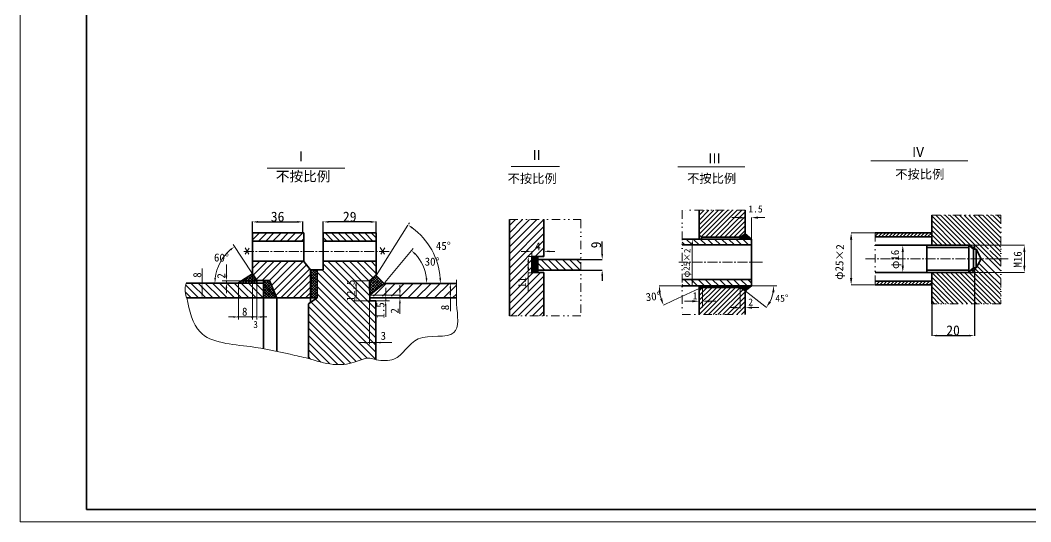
# Model space of a CAD drawing. Extents: x 0 to 12632, y 0 to 8607.
# Drawn here: x 0 to 7573, y 0 to 3757 of the extents above; entities that cross this region are included whole.
import ezdxf

# ---------------------------------------------------------------- set-up
doc = ezdxf.new("R2010")
doc.units = 0
doc.header["$MEASUREMENT"] = 0
doc.linetypes.add('CENTER2', pattern=[1.125, 0.75, -0.125, 0.125, -0.125])
doc.linetypes.add('DIVIDE2', pattern=[15.875, 6.35, -3.175, 0, -3.175, 0, -3.175])
doc.layers.get('0').update_dxf_attribs({"linetype": 'CONTINUOUS', "lineweight": 20})
doc.layers.get('DEFPOINTS').update_dxf_attribs({"linetype": 'CONTINUOUS', "lineweight": 20})
for name, color, linetype, lineweight in [('1', 4, 'CONTINUOUS', 20), ('2', 3, 'CONTINUOUS', 20), ('3', 5, 'CONTINUOUS', 20), ('4', 250, 'CONTINUOUS', 20), ('5', 7, 'CONTINUOUS', 20), ('BIAOZHU', 5, 'CONTINUOUS', 20), ('FUZHU', 1, 'CONTINUOUS', 20), ('LUNKUO', 2, 'CONTINUOUS', 35), ('WANGXIAN', 4, 'CONTINUOUS', 20)]:
    doc.layers.add(name, color=color, linetype=linetype, lineweight=lineweight)
doc.styles.get("Standard").update_dxf_attribs({"font": 'SIMFANG.TTF', "height": 75})
doc.styles.add('STYLE1', font='SIMFANG.TTF', dxfattribs={"width": 0.5, "height": 2})
doc.dimstyles.new('ISO-25_WS', dxfattribs={"dimscale": 2.006734, "dimtxt": 2.5, "dimasz": 20, "dimexe": 1.25, "dimexo": 0.625, "dimtad": 1, "dimdec": 4, "dimdsep": 46, "dimtxsty": 'Standard', "dimcen": 2.5, "dimadec": 0, "dimazin": 0, "dimtfac": 1, "dimtdec": 4, "dimtmove": 0, "dimatfit": 3, "dimfxl": 1.25, "dimtolj": 1, "dimtzin": 0, "dimarcsym": 0})
doc.dimstyles.get("Standard").update_dxf_attribs({"dimtxt": 0.18, "dimasz": 0.18, "dimexe": 0.18, "dimexo": 0.0625, "dimgap": 0.09, "dimtad": 0, "dimtih": 1, "dimtoh": 1, "dimdec": 4, "dimzin": 0, "dimdsep": 46, "dimtxsty": 'Standard', "dimcen": 0.09, "dimadec": 0, "dimazin": 0, "dimtfac": 1, "dimtdec": 4, "dimtofl": 0, "dimtmove": 0, "dimatfit": 3, "dimfxl": 1, "dimtolj": 1, "dimtzin": 0, "dimarcsym": 0})
pattern_1 = [(225, (7464.7313, 3484.9926), (3.535534, -3.535534), []), (315, (7464.7313, 3484.9926), (3.535534, 3.535534), [])]
pattern_2 = [(315, (973.955, 407.025), (26.5165, 26.5165), [])]
pattern_3 = [(45, (511.075, 310.672), (-10.10279, 10.10279), []), (135, (511.075, 310.672), (-10.10279, -10.10279), [])]

# ---------------------------------------------------------------- blocks, each defined once
blk = doc.blocks.new('*D13')
at = {"layer": 'DEFPOINTS', "color": 0}
for p in [(4201.2, 1964.7), (4201.2, 1884.7), (4361.2, 1884.7)]:
    blk.add_point(p, dxfattribs=at)
at = {"layer": 'WANGXIAN', "color": 0, "lineweight": -2}
for p, q in [((4361.2, 2004.7), (4361.2, 2098.7)), ((4201.3, 1964.7), (4361.4, 1964.7)), ((4201.3, 1884.7), (4361.4, 1884.7)), ((4361.2, 1844.7), (4361.2, 1804.7))]:
    blk.add_line(p, q, dxfattribs=at)
at = {"layer": 'WANGXIAN', "color": 0}
for points in [[(4354.5, 2004.7), (4367.9, 2004.7), (4361.2, 1964.7)], [(4354.5, 1844.7), (4367.9, 1844.7), (4361.2, 1884.7)]]:
    blk.add_solid(points, dxfattribs=at)
at = {"layer": 'WANGXIAN', "color": 0, "insert": (4315.7, 2073.9), "char_height": 75, "attachment_point": 5, "rotation": 90}
blk.add_mtext('\\A1;9', dxfattribs=at)
blk = doc.blocks.new('*D20')
at = {"layer": '3', "color": 0, "lineweight": -2}
for p, q in [((7150.8, 1867.1), (7150.8, 1391.9)), ((6830.8, 1632.4), (6830.8, 1391.9)), ((6870.9, 1394.4), (7110.7, 1394.4))]:
    blk.add_line(p, q, dxfattribs=at)
at = {"layer": '3', "color": 0}
for points in [[(6870.9, 1401.1), (6870.9, 1387.7), (6830.8, 1394.4)], [(7110.7, 1401.1), (7110.7, 1387.7), (7150.8, 1394.4)]]:
    blk.add_solid(points, dxfattribs=at)
at = {"layer": 'DEFPOINTS', "color": 0}
for p in [(7150.8, 1868.3), (6830.8, 1633.6), (7150.8, 1394.4)]:
    blk.add_point(p, dxfattribs=at)
at = {"layer": '3', "color": 0, "insert": (6990.8, 1433.1), "char_height": 75, "attachment_point": 5}
blk.add_mtext('\\A1;20', dxfattribs=at)
blk = doc.blocks.new('*D26')
at = {"layer": '4', "color": 0, "lineweight": -2}
for p, q in [((2271.1, 2165.6), (2271.1, 2248.2)), ((2627.4, 2246.2), (2311.3, 2246.2)), ((2667.5, 2165.6), (2667.5, 2248.2))]:
    blk.add_line(p, q, dxfattribs=at)
at = {"layer": '4', "color": 0}
for points in [[(2311.3, 2252.9), (2311.3, 2239.5), (2271.1, 2246.2)], [(2627.4, 2252.9), (2627.4, 2239.5), (2667.5, 2246.2)]]:
    blk.add_solid(points, dxfattribs=at)
at = {"layer": 'DEFPOINTS', "color": 0}
for p in [(2271.1, 2246.2), (2271.1, 2164.3), (2667.5, 2164.3)]:
    blk.add_point(p, dxfattribs=at)
at = {"layer": '4', "color": 0, "insert": (2469.3, 2284.9), "char_height": 75, "attachment_point": 5}
blk.add_mtext('\\A1;29', dxfattribs=at)
blk = doc.blocks.new('*D27')
at = {"layer": '4', "color": 0, "lineweight": -2}
for p, q in [((1740.9, 2165.6), (1740.9, 2248.7)), ((1781, 2246.2), (2076.9, 2246.2)), ((2117, 2165.6), (2117, 2248.7))]:
    blk.add_line(p, q, dxfattribs=at)
at = {"layer": '4', "color": 0}
for points in [[(1781, 2252.9), (1781, 2239.5), (1740.9, 2246.2)], [(2076.9, 2252.9), (2076.9, 2239.5), (2117, 2246.2)]]:
    blk.add_solid(points, dxfattribs=at)
at = {"layer": 'DEFPOINTS', "color": 0}
for p in [(2117, 2246.2), (1740.9, 2164.3), (2117, 2164.3)]:
    blk.add_point(p, dxfattribs=at)
at = {"layer": '4', "color": 0, "insert": (1928.9, 2284.9), "char_height": 75, "attachment_point": 5}
blk.add_mtext('\\A1;36', dxfattribs=at)

msp = doc.modelspace()

# ---------------------------------------------------------------- hatches: boundary and pattern name
at = {"layer": '2', "linetype": 'Continuous'}
h = msp.add_hatch(dxfattribs=at)
h.set_pattern_fill('ANSI31', color=256, scale=280, angle=90, style=0)
h.set_pattern_definition([(135, (104.653, -61.13), (-24.74874, -24.74874), [])])
h.paths.add_polyline_path([(2667.49997, 2102.52167), (2667.49997, 2164.32236), (2271.14061, 2164.32236), (2271.14061, 2102.52167)])
at = {"layer": '2'}
h = msp.add_hatch(dxfattribs=at)
h.set_pattern_fill('ANSI37', color=256, scale=4.5, style=0)
h.set_pattern_definition(pattern_3)
h.paths.add_polyline_path([(1660.35949, 1805.54923), (1740.87958, 1805.54923), (1740.87958, 1856.8375)])
h.paths.add_polyline_path([(1660.35949, 1805.54923), (1635.25362, 1789.55773), (1635.25362, 1787.21649), (1740.87958, 1787.21649), (1740.87958, 1805.54923)])
h.paths.add_polyline_path([(1740.87958, 1805.54923), (1740.87958, 1787.45951), (1773.64544, 1787.45951), (1773.64544, 1805.54923)])
h.paths.add_polyline_path([(1740.87958, 1856.8375), (1740.87958, 1805.54923), (1773.64544, 1805.54923), (1773.64544, 1806.9405)])
h = msp.add_hatch(dxfattribs=at)
h.set_pattern_fill('ANSI37', color=256, scale=4.5, style=0)
h.set_pattern_definition(pattern_3)
h.paths.add_polyline_path([(2226.08758, 1887.66579), (2175.17272, 1887.66579), (2175.17272, 1676.44641), (2226.08758, 1676.44641)])
h = msp.add_hatch(dxfattribs=at)
h.set_pattern_fill('ANSI37', color=256, scale=4.5, style=0)
h.set_pattern_definition([(45, (511.075, 421.434), (-10.10279, 10.10279), []), (135, (511.075, 421.434), (-10.10279, -10.10279), [])])
h.paths.add_polyline_path([(2618.93398, 1697.34656), (2618.96424, 1697.34656), (2726.40631, 1785.97345), (2666.8445, 1845.59441), (2667.49997, 1846.62814), (2667.49997, 1848.28624), (2618.60698, 1804.33706)])
h = msp.add_hatch(dxfattribs=at)
h.set_pattern_fill('ANSI37', color=256, scale=4.5, style=0)
h.set_pattern_definition([(135, (3439.557, 310.672), (10.10279, 10.10279), []), (45, (3439.557, 310.672), (10.10279, -10.10279), [])])
h.paths.add_polyline_path([(1824.75394, 1806.9405), (1868.67448, 1806.9405), (1923.06768, 1678.84496), (1920.66913, 1676.44641), (1824.75394, 1676.44641)])
at = {"layer": '2', "linetype": 'Continuous'}
h = msp.add_hatch(dxfattribs=at)
h.set_pattern_fill('ANSI31', color=3, scale=15, angle=180, style=0)
h.set_pattern_definition([(225, (6528.547, -3521.67), (33.67596, -33.67596), [])])
h.paths.add_polyline_path([(2726.40631, 1785.97345), (2646.7837, 1690.94445), (2845.45169, 1690.94445), (2845.45169, 1676.44641), (2991.93954, 1676.44641), (3197.52972, 1676.44641), (3268.86552, 1676.44641), (3268.86552, 1785.97345), (3216.87583, 1785.97345), (2996.69805, 1785.97345)])
at = {"layer": '3'}
h = msp.add_hatch(dxfattribs=at)
h.set_pattern_fill('ANSI31', color=256, scale=200, style=0)
edge = h.paths.add_edge_path()
edge.add_line((5395.7313, 2130.99256), (5418.80379, 2146.17183))
edge.add_line((5418.80379, 2146.17183), (5433.7313, 2161.09934))
edge.add_line((5433.7313, 2161.09934), (5433.7313, 2332.99256))
edge.add_line((5433.7313, 2332.99256), (5089.43657, 2332.99256))
edge.add_line((5089.43657, 2332.99256), (5088.7313, 2332.2873))
edge.add_line((5088.7313, 2332.2873), (5088.7313, 2147.14122))
edge.add_spline(control_points=[(5088.7313, 2147.14122), (5094.85583, 2141.97741), (5100.98036, 2136.81361), (5106.38076, 2130.99256)], knot_values=[16.6355299341, 16.6355299341, 16.6355299341, 16.6355299341, 40.5311317886, 40.5311317886, 40.5311317886, 40.5311317886], degree=3, periodic=0)
edge.add_line((5106.38076, 2130.99256), (5395.7313, 2130.99256))
h = msp.add_hatch(dxfattribs=at)
h.set_pattern_fill('ANSI31', color=256, scale=200, style=0)
edge = h.paths.add_edge_path()
edge.add_spline(control_points=[(5101.0809, 1754.99256), (5097.23942, 1752.00133), (5092.98536, 1749.49695), (5088.7313, 1746.99256)], knot_values=[18.1719289284, 18.1719289284, 18.1719289284, 18.1719289284, 32.8594680358, 32.8594680358, 32.8594680358, 32.8594680358], degree=3, periodic=0)
edge.add_line((5088.7313, 1746.99256), (5088.7313, 1551.99256))
edge.add_line((5088.7313, 1551.99256), (5432.73635, 1551.99256))
edge.add_line((5432.73635, 1551.99256), (5433.7313, 1552.98751))
edge.add_line((5433.7313, 1552.98751), (5433.7313, 1729.20878))
edge.add_line((5433.7313, 1729.20878), (5433.24444, 1729.59037))
edge.add_line((5433.24444, 1729.59037), (5433.7313, 1729.99256))
edge.add_line((5433.7313, 1729.99256), (5395.7313, 1754.99256))
edge.add_line((5395.7313, 1754.99256), (5101.0809, 1754.99256))
at = {"layer": '5', "linetype": 'CENTER2'}
h = msp.add_hatch(color=256, dxfattribs=at)
h.paths.add_polyline_path([(1741.02804, 1539.46807), (1741.02804, 1528.93955, 0.4142135624), (1746.2923, 1534.20381, 0.4142135624)])
h.paths.add_polyline_path([(1741.02804, 1539.46807, 0.4142135624), (1735.76377, 1534.20381, 0.4142135624), (1741.02804, 1528.93955)])
at = {"layer": 'WANGXIAN'}
h = msp.add_hatch(dxfattribs=at)
h.set_pattern_fill('ANSI31', color=5, scale=300, style=0)
h.set_pattern_definition([(45, (1271.656, 407.025), (-26.5165, 26.5165), [])])
h.paths.add_polyline_path([(3666.2116, 1541.67349), (3925.2116, 1541.67349), (3925.2116, 1866.67349), (3833.2116, 1866.67349), (3833.2116, 1987.67349), (3925.2116, 1987.67349), (3925.2116, 2263.67349), (3667.58786, 2263.67349), (3666.2116, 2262.29723)])
h = msp.add_hatch(dxfattribs=at)
h.set_pattern_fill('ANSI37', color=5, scale=40, angle=180, style=0)
h.set_pattern_definition(pattern_1)
h.paths.add_polyline_path([(5395.7313, 2130.99256), (5395.7313, 2117.99256), (5479.7313, 2117.99256), (5433.7313, 2155.99256)])
h = msp.add_hatch(dxfattribs=at)
h.set_pattern_fill('ANSI31', color=5, scale=150, style=0)
h.paths.add_polyline_path([(6830.796, 2133.30477), (6830.796, 2163.54477), (6410.49677, 2163.54477), (6410.49677, 2163.51218), (6407.50626, 2163.51218), (6407.436, 2163.44192), (6407.436, 2133.30477)])
h = msp.add_hatch(dxfattribs=at)
h.set_pattern_fill('ANSI31', color=5, scale=300, angle=270, style=0)
h.set_pattern_definition(pattern_2)
h.paths.add_polyline_path([(4960.7313, 2117.99256), (4960.7313, 2073.99256), (5479.7313, 2073.99256), (5479.7313, 2117.99256)])
h = msp.add_hatch(dxfattribs=at)
h.set_pattern_fill('ANSI37', color=5, scale=50, angle=90, style=0)
h.set_pattern_definition([(135, (-2301.7884, 379.6735), (-4.4194174, -4.4194174), []), (225, (-2301.7884, 379.6735), (4.4194174, -4.4194174), [])])
h.paths.add_polyline_path([(3879.2116, 1987.67349), (3833.2116, 1987.67349), (3833.2116, 1866.67349), (3835.1491, 1866.67349), (3879.2116, 1866.67349)])
h = msp.add_hatch(dxfattribs=at)
h.set_pattern_fill('ANSI31', color=5, scale=300, angle=90, style=0)
h.set_pattern_definition([(135, (1271.656, 407.025), (-26.5165, -26.5165), [])])
h.paths.add_polyline_path([(3879.2116, 1964.67349), (3879.2116, 1884.67349), (4201.2116, 1884.67349), (4201.2116, 1964.67349)])
h = msp.add_hatch(dxfattribs=at)
h.set_pattern_fill('ANSI31', color=5, scale=300, angle=270, style=0)
h.set_pattern_definition(pattern_2)
h.paths.add_polyline_path([(5479.7313, 1767.99256), (5479.7313, 1815.99256), (4960.7313, 1815.99256), (4960.7313, 1767.99256)])
h = msp.add_hatch(dxfattribs=at)
h.set_pattern_fill('ANSI37', color=5, scale=40, angle=180, style=0)
h.set_pattern_definition(pattern_1)
h.paths.add_polyline_path([(5479.7313, 1767.99256), (5395.7313, 1767.99256), (5395.7313, 1754.99256), (5433.7313, 1729.99256)])
h = msp.add_hatch(dxfattribs=at)
h.set_pattern_fill('ANSI31', color=5, scale=150, style=0)
h.paths.add_polyline_path([(6830.796, 1774.74477), (6830.796, 1802.10477), (6407.436, 1802.10477), (6407.436, 1774.74477)])

# ---------------------------------------------------------------- linework, layer by layer
at = {"color": 5, "linetype": 'ByBlock'}
for p, q in [((5331.7313, 2277.99256), (5381.7313, 2277.99256)), ((5479.7313, 2215.05506), (5479.7313, 2278.17256)), ((5529.7313, 2277.99256), (5579.7313, 2277.99256)), ((6407.3735, 2163.54477), (6226.696, 2163.54477)), ((5036.7313, 2067.27256), (5036.7313, 1981.8309)), ((6226.876, 2113.54477), (6226.876, 2028.10311)), ((7108.9385, 2071.02477), (7525.056, 2071.02477)), ((6613.876, 2021.02477), (6613.876, 1918.02477)), ((7524.876, 2021.02477), (7524.876, 1918.02477)), ((6226.876, 1824.74477), (6226.876, 1910.18644)), ((7108.9385, 1868.02477), (7525.056, 1868.02477)), ((4863.6688, 1767.99256), (4788.75542, 1767.99256)), ((6407.3735, 1774.74477), (6226.696, 1774.74477)), ((4893.67456, 1656.96637), (4820.55323, 1623.21807)), ((5037.7313, 1651.99256), (4977.52297, 1651.99256)), ((5163.7313, 1651.99256), (5213.7313, 1651.99256)), ((5343.7313, 1603.99256), (5314.851, 1603.99256)), ((5484.7313, 1603.99256), (5534.7313, 1603.99256)), ((5580.78049, 1613.95401), (5591.7873, 1605.32705))]:
    msp.add_line(p, q, dxfattribs=at)
at = {"color": 0, "linetype": 'ByBlock'}
for p, q in [((5433.7313, 2215.05506), (5433.7313, 2278.17256)), ((2909.73207, 2228.77862), (2916.12337, 2239.03036)), ((6595.9385, 2071.02477), (6614.056, 2071.02477)), ((3793.2116, 2025.67349), (3753.2116, 2025.67349)), ((3833.1491, 1987.67349), (3807.0316, 1987.67349)), ((3833.2116, 1987.73599), (3833.2116, 2025.85349)), ((3925.2116, 1987.73599), (3925.2116, 2025.85349)), ((3965.2116, 2025.67349), (4005.2116, 2025.67349)), ((1545.47474, 1843.04923), (1545.47474, 1926.8668)), ((3807.2116, 1947.67349), (3807.2116, 1905.67349)), ((3833.1491, 1865.67349), (3807.0316, 1865.67349)), ((3807.2116, 1865.67349), (3807.2116, 1721.75682)), ((6595.9385, 1868.02477), (6614.056, 1868.02477)), ((1792.11014, 1805.54923), (1513.15294, 1805.54923)), ((1545.47474, 1787.45951), (1545.47474, 1805.54923)), ((1545.47474, 1749.95951), (1545.47474, 1712.45951)), ((1792.11014, 1787.45951), (1635.56669, 1787.45951)), ((2636.53153, 1804.52093), (2497.81789, 1804.52093)), ((2516.56789, 1691.97917), (2516.56789, 1767.02093)), ((2739.0481, 1715.40519), (2739.0481, 1752.90519)), ((2845.45169, 1734.71636), (2845.45169, 1772.21636)), ((3006.07305, 1785.97345), (3065.5171, 1785.97345)), ((3167.25755, 1785.48668), (3178.0872, 1785.48668)), ((3223.34209, 1747.98668), (3223.34209, 1713.78861)), ((2739.0481, 1677.90519), (2739.0481, 1655.31428)), ((3167.25755, 1676.28861), (3178.0872, 1676.28861)), ((3223.34209, 1676.28861), (3223.34209, 1577.49769)), ((1635.25362, 1646.28821), (1635.25362, 1515.45381)), ((1773.0842, 1646.28821), (1773.0842, 1515.45381)), ((2639.39129, 1654.89417), (2497.81789, 1654.89417)), ((1597.75362, 1534.20381), (1560.25362, 1534.20381)), ((1773.0842, 1534.20381), (1626.72715, 1534.20381)), ((1810.5842, 1534.20381), (1848.0842, 1534.20381)), ((2666.80636, 1368.39388), (2666.80636, 1323.51891)), ((2580.5685, 1342.26891), (2543.0685, 1342.26891)), ((2666.80636, 1342.26891), (2686.15247, 1342.26891)), ((2702.38804, 1342.26891), (2784.58398, 1342.26891))]:
    msp.add_line(p, q, dxfattribs=at)
at = {"color": 5, "linetype": 'ByBlock'}
for centre, radius, start, end in [((5134.2313, 1767.99256), 345.29589, 188.30388624, 196.471254329), ((5384.24854, 1767.99256), 263.50998, 332.799255354, 349.111971765)]:
    msp.add_arc(centre, radius, start, end, dxfattribs=at)
for points in [[(5383.7313, 2269.65923), (5383.7313, 2286.3259), (5433.7313, 2277.99256)], [(5529.7313, 2269.65923), (5529.7313, 2286.3259), (5479.7313, 2277.99256)], [(6218.54267, 2113.54477), (6235.20934, 2113.54477), (6226.876, 2163.54477)], [(5045.06464, 2067.27256), (5028.39797, 2067.27256), (5036.7313, 2117.27256)], [(6605.54267, 2021.02477), (6622.20934, 2021.02477), (6613.876, 2071.02477)], [(7516.54267, 2021.02477), (7533.20934, 2021.02477), (7524.876, 2071.02477)], [(6605.54267, 1918.02477), (6622.20934, 1918.02477), (6613.876, 1868.02477)], [(7516.54267, 1918.02477), (7533.20934, 1918.02477), (7524.876, 1868.02477)], [(5045.06464, 1817.74053), (5028.39797, 1817.74053), (5036.7313, 1767.74053)], [(6218.54267, 1824.74477), (6235.20934, 1824.74477), (6226.876, 1774.74477)], [(4784.24404, 1717.52044), (4800.86696, 1718.72713), (4788.93542, 1767.99256)], [(5634.71913, 1719.0087), (5651.31061, 1717.42749), (5647.75852, 1767.99256)], [(4810.90494, 1673.02452), (4795.30632, 1667.15418), (4820.71666, 1623.2935)], [(5037.7313, 1643.65923), (5037.7313, 1660.3259), (5087.7313, 1651.99256)], [(5163.7313, 1643.65923), (5163.7313, 1660.3259), (5113.7313, 1651.99256)], [(5343.7313, 1595.65923), (5343.7313, 1612.3259), (5393.7313, 1603.99256)], [(5484.7313, 1595.65923), (5484.7313, 1612.3259), (5434.7313, 1603.99256)], [(5625.634, 1643.04441), (5611.60014, 1652.03489), (5591.64563, 1605.43809)]]:
    msp.add_solid(points, dxfattribs=at)
at = {"color": 0, "linetype": 'ByBlock'}
for points in [[(3793.2116, 2032.34016), (3793.2116, 2019.00682), (3833.2116, 2025.67349)], [(3800.54494, 1947.67349), (3813.87827, 1947.67349), (3807.2116, 1987.67349)], [(3965.2116, 2032.34016), (3965.2116, 2019.00682), (3925.2116, 2025.67349)], [(3800.54494, 1905.67349), (3813.87827, 1905.67349), (3807.2116, 1865.67349)], [(1539.22474, 1843.04923), (1551.72474, 1843.04923), (1545.47474, 1805.54923)], [(3050.81159, 1823.77497), (3038.33302, 1823.04337), (3046.7671, 1785.97345)], [(3153.69358, 1823.67609), (3141.20186, 1823.22112), (3148.81264, 1785.97345)], [(1539.22474, 1749.95951), (1551.72474, 1749.95951), (1545.47474, 1787.45951)], [(2510.31789, 1767.02093), (2522.81789, 1767.02093), (2516.56789, 1804.52093)], [(3217.09209, 1747.98668), (3229.59209, 1747.98668), (3223.34209, 1785.48668)], [(2510.31789, 1693.60998), (2522.81789, 1693.60998), (2516.56789, 1656.10998)], [(2732.7981, 1715.40519), (2745.2981, 1715.40519), (2739.0481, 1677.90519)], [(2839.20169, 1734.71636), (2851.70169, 1734.71636), (2845.45169, 1697.21636)], [(3217.09209, 1713.78861), (3229.59209, 1713.78861), (3223.34209, 1676.28861)], [(1597.75362, 1540.45381), (1597.75362, 1527.95381), (1635.25362, 1534.20381)], [(1810.5842, 1540.45381), (1810.5842, 1527.95381), (1773.0842, 1534.20381)], [(2580.5685, 1336.01891), (2580.5685, 1348.51891), (2618.0685, 1342.26891)], [(2702.38804, 1336.01891), (2702.38804, 1348.51891), (2664.88804, 1342.26891)]]:
    msp.add_solid(points, dxfattribs=at)
at = {"layer": '1'}
for p, q in [((3678.70786, 2661.67349), (4041.91889, 2661.67349)), ((4928.91818, 2658.68242), (5431.48011, 2658.68242)), ((7101.876, 2704.82477), (6374.676, 2704.82477)), ((1850.51486, 2649.10696), (2431.74492, 2649.10696))]:
    msp.add_line(p, q, dxfattribs=at)
at = {"layer": '2', "color": 3, "linetype": 'Continuous'}
for p, q in [((1793.70736, 2164.32236), (1740.87958, 2111.49459)), ((1847.58889, 2164.32236), (1785.7882, 2102.52167)), ((1901.47043, 2164.32236), (1839.66974, 2102.52167)), ((1955.35197, 2164.32236), (1893.55127, 2102.52167)), ((2009.2335, 2164.32236), (1947.43281, 2102.52167)), ((2063.11504, 2164.32236), (2001.31435, 2102.52167)), ((2116.99658, 2164.32236), (2055.19588, 2102.52167)), ((1686.7194, 2051.19728), (1712.53844, 2004.68093)), ((1686.7194, 2004.68093), (1715.12034, 2048.61305)), ((2125.87819, 2119.32244), (2109.07742, 2102.52167)), ((2698.69361, 2053.78152), (2729.67644, 2004.68093)), ((2701.27552, 2004.68093), (2732.25834, 2051.19728)), ((1742.16246, 1951.13285), (1740.87958, 1949.84998)), ((1796.04399, 1951.13285), (1740.87958, 1895.96844)), ((1849.92553, 1951.13285), (1746.72641, 1847.93374)), ((1903.80707, 1951.13285), (1768.08395, 1815.40973)), ((1957.6886, 1951.13285), (1813.49625, 1806.9405)), ((2011.57014, 1951.13285), (1867.37779, 1806.9405)), ((2065.45168, 1951.13285), (1884.3481, 1770.02927)), ((2119.33321, 1951.13285), (1900.40821, 1732.20785)), ((2146.41622, 1924.33432), (1916.46831, 1694.38642)), ((2170.09897, 1894.13553), (1952.40984, 1676.44641)), ((2175.17272, 1855.90775), (1995.71137, 1676.44641)), ((2175.17272, 1805.38876), (2046.23037, 1676.44641)), ((2175.17272, 1757.52866), (2094.09047, 1676.44641)), ((3268.86552, 1632.05957), (3268.86552, 1812.90434)), ((2175.17272, 1714.22665), (2137.39247, 1676.44641))]:
    msp.add_line(p, q, dxfattribs=at)
at = {"layer": '2', "linetype": 'Continuous'}
for p, q in [((2664.39965, 1538.78405), (2271.14061, 1932.04309)), ((2664.39965, 1592.66559), (2305.93238, 1951.13285)), ((2618.95034, 1691.99643), (2359.81391, 1951.13285)), ((2618.78515, 1746.04316), (2413.69545, 1951.13285)), ((2618.61996, 1800.08988), (2467.57699, 1951.13285)), ((2644.7525, 1827.83888), (2521.45852, 1951.13285)), ((2667.49997, 1858.97294), (2575.34006, 1951.13285)), ((2667.49997, 1912.85448), (2629.2216, 1951.13285)), ((2664.39965, 1431.02097), (2226.08758, 1869.33304)), ((2664.39965, 1484.90251), (2261.63637, 1887.66579)), ((1335.97293, 1676.44641), (1240.02256, 1772.39678)), ((1389.85447, 1676.44641), (1279.08439, 1787.21649)), ((1443.73601, 1676.44641), (1332.96593, 1787.21649)), ((1497.61755, 1676.44641), (1386.84747, 1787.21649)), ((1551.49908, 1676.44641), (1440.729, 1787.21649)), ((1605.38062, 1676.44641), (1494.61054, 1787.21649)), ((1659.26216, 1676.44641), (1548.49208, 1787.21649)), ((1713.14369, 1676.44641), (1602.37361, 1787.21649)), ((1767.02523, 1676.44641), (1656.25515, 1787.21649)), ((1820.90677, 1676.44641), (1710.13669, 1787.21649)), ((1874.7883, 1676.44641), (1764.01822, 1787.21649)), ((1928.66984, 1676.44641), (1817.89976, 1787.21649)), ((2664.39965, 1377.13944), (2226.08758, 1815.45151)), ((2664.39965, 1323.2579), (2226.08758, 1761.56997)), ((1282.0914, 1676.44641), (1236.87391, 1721.6639)), ((2664.39965, 1215.49483), (2212.677, 1667.21748)), ((2664.39965, 1269.37636), (2226.08758, 1707.68843)), ((2557.33892, 1214.79248), (2160.55589, 1611.57551)), ((2601.05382, 1224.95912), (2180.76012, 1645.25282)), ((2664.39965, 1646.54712), (2655.31671, 1655.63006)), ((2518.0611, 1200.18876), (2160.55589, 1557.69397)), ((2476.93036, 1187.43797), (2160.55589, 1503.81243)), ((2431.09026, 1179.39653), (2160.55589, 1449.9309)), ((2379.45102, 1177.15423), (2160.55589, 1396.04936)), ((2320.43792, 1182.28579), (2160.55589, 1342.16782)), ((2252.44906, 1196.39313), (2160.55589, 1288.28629)), ((2176.44567, 1218.51498), (2160.55589, 1234.40475))]:
    msp.add_line(p, q, dxfattribs=at)
for points in [[(1245.29628, 1676.44641), (1236.27644, 1748.87467), (1243.51643, 1787.21649)], [(2155.03193, 1225.26544), (2346.12465, 1179.11485), (2503.66374, 1195.11297), (2620.10568, 1224.82371), (2664.29217, 1215.33175)]]:
    msp.add_spline(points, degree=3, dxfattribs=at)
at = {"layer": '3'}
for p, q in [((7050.2927, 2071.38477), (6830.796, 2290.88147)), ((7085.64804, 2071.38477), (6861.00804, 2296.02477)), ((7121.36338, 2071.02477), (6896.36338, 2296.02477)), ((7156.71872, 2071.02477), (6931.71872, 2296.02477)), ((7192.07406, 2071.02477), (6967.07406, 2296.02477)), ((7227.4294, 2071.02477), (7002.4294, 2296.02477)), ((7262.78474, 2071.02477), (7037.78474, 2296.02477)), ((7298.14008, 2071.02477), (7073.14008, 2296.02477)), ((7333.49542, 2071.02477), (7108.49542, 2296.02477)), ((7347.756, 2092.11952), (7143.85075, 2296.02477)), ((7347.756, 2127.47486), (7179.20609, 2296.02477)), ((7347.756, 2162.8302), (7214.56143, 2296.02477)), ((7347.756, 2198.18554), (7249.91677, 2296.02477)), ((7347.756, 2233.54088), (7285.27211, 2296.02477)), ((7347.756, 2268.89622), (7320.62745, 2296.02477)), ((7014.93736, 2071.38477), (6830.796, 2255.52613)), ((6979.58203, 2071.38477), (6830.796, 2220.1708)), ((6944.22669, 2071.38477), (6830.796, 2184.81546)), ((6908.87135, 2071.38477), (6830.796, 2149.46012)), ((6873.51601, 2071.38477), (6830.796, 2114.10478)), ((6838.16067, 2071.38477), (6830.796, 2078.74944)), ((7108.716, 2071.38477), (7150.84066, 2071.38477)), ((7138.97592, 2053.41224), (7121.36338, 2071.02477)), ((7347.756, 1879.98749), (7156.71872, 2071.02477)), ((7301.21948, 1962.09363), (7192.07406, 2071.02477)), ((7255.8694, 2042.58477), (7227.4294, 2071.02477)), ((7347.756, 1986.05351), (7262.78474, 2071.02477)), ((7347.756, 2021.40885), (7298.14008, 2071.02477)), ((7347.756, 2056.76419), (7333.49542, 2071.02477)), ((7265.75697, 1905.11659), (7195.44912, 1975.42445)), ((7330.0294, 1968.42477), (7267.06207, 2031.3921)), ((7182.94203, 1868.02477), (7149.50203, 1901.46477)), ((7218.29736, 1868.02477), (7170.75253, 1915.5696)), ((7253.6527, 1868.02477), (7183.34485, 1938.33263)), ((7347.756, 1823.11756), (7265.75697, 1905.11659)), ((7347.756, 1915.34283), (7297.07148, 1966.02736)), ((7347.756, 1950.69817), (7330.0294, 1968.42477)), ((7063.78863, 1633.62477), (6830.796, 1866.6174)), ((7028.4333, 1633.62477), (6830.796, 1831.26207)), ((7099.14397, 1633.62477), (6864.42397, 1868.34477)), ((7134.49931, 1633.62477), (6899.77931, 1868.34477)), ((7169.85465, 1633.62477), (6935.13465, 1868.34477)), ((7205.20999, 1633.62477), (6970.48999, 1868.34477)), ((7240.56533, 1633.62477), (7005.84533, 1868.34477)), ((7275.92067, 1633.62477), (7041.20067, 1868.34477)), ((7311.27601, 1633.62477), (7076.55601, 1868.34477)), ((7112.23135, 1868.02477), (7108.716, 1871.54012)), ((7346.63135, 1633.62477), (7112.23135, 1868.02477)), ((7147.58669, 1868.02477), (7132.17415, 1883.43731)), ((7347.756, 1667.85546), (7147.58669, 1868.02477)), ((7347.756, 1703.2108), (7182.94203, 1868.02477)), ((7347.756, 1738.56613), (7218.29736, 1868.02477)), ((7347.756, 1773.92147), (7253.6527, 1868.02477)), ((6993.07796, 1633.62477), (6830.796, 1795.90673)), ((6957.72262, 1633.62477), (6830.796, 1760.55139)), ((6922.36728, 1633.62477), (6830.796, 1725.19605)), ((6887.01194, 1633.62477), (6830.796, 1689.84071)), ((6851.6566, 1633.62477), (6830.796, 1654.48537))]:
    msp.add_line(p, q, dxfattribs=at)
at = {"layer": '4', "linetype": 'Continuous'}
msp.add_line((2666.37345, 1844.85154), (2904.77229, 2220.82305), dxfattribs=at)
at = {"layer": '4', "linetype": 'ByBlock'}
for p, q in [((1735.73363, 1864.67394), (1596.4756, 2076.74096)), ((2732.42728, 1793.15945), (2944.19596, 2045.90382)), ((1362.56167, 1787.45951), (1362.56167, 1897.98834)), ((1389.33331, 1787.45951), (1343.81167, 1787.45951)), ((1362.56167, 1713.83713), (1362.56167, 1749.95951)), ((1389.33331, 1676.33713), (1343.81167, 1676.33713)), ((2739.0481, 1617.81428), (2739.0481, 1533.99672)), ((2845.45169, 1640.40519), (2845.45169, 1556.58762))]:
    msp.add_line(p, q, dxfattribs=at)
at = {"layer": '4', "color": 0, "linetype": 'ByBlock'}
msp.add_line((2700.05784, 1655.31428), (2757.7981, 1655.31428), dxfattribs=at)
at = {"layer": '4', "linetype": 'ByBlock'}
for centre, radius, start, end in [((2633.67175, 1785.97345), 515.14088, 4.171803265, 53.887331571), ((1786.5976, 1787.21649), 327.618, 129.853508928, 173.43819214), ((2726.40631, 1785.97345), 320.36079, 6.710622414, 43.330512717)]:
    msp.add_arc(centre, radius, start, end, dxfattribs=at)
at = {"layer": '4', "color": 3, "linetype": 'Continuous'}
for points in [[(2159.76524, 1222.81465), (2023.49275, 1254.23348), (1724.74156, 1311.83458), (1347.37161, 1421.80037), (1247.78788, 1678.38719)], [(3268.86552, 1632.05957), (3249.94502, 1416.5639), (2982.64134, 1369.43571), (2799.19761, 1217.57821), (2668.16637, 1212.34173)]]:
    msp.add_spline(points, degree=3, dxfattribs=at)
at = {"layer": '4', "linetype": 'ByBlock'}
for points in [[(2933.78553, 2196.95511), (2940.78029, 2207.31481), (2906.2038, 2223.11921)], [(1572.92716, 2043.74343), (1580.37517, 2033.70465), (1606.76751, 2061.06808)], [(2955.15163, 2001.25938), (2963.72661, 2010.35441), (2932.15401, 2031.53183)], [(1467.36553, 1824.29733), (1454.88602, 1825.01272), (1458.9796, 1787.21649)], [(1356.31167, 1749.95951), (1368.81167, 1749.95951), (1362.56167, 1787.45951)], [(1356.31167, 1713.83713), (1368.81167, 1713.83713), (1362.56167, 1676.33713)], [(2732.7981, 1617.81428), (2745.2981, 1617.81428), (2739.0481, 1655.31428)]]:
    msp.add_solid(points, dxfattribs=at)
at = {"layer": '4', "color": 0, "linetype": 'ByBlock'}
msp.add_solid([(2839.20169, 1637.20412), (2851.70169, 1637.20412), (2845.45169, 1674.70412)], dxfattribs=at)
at = {"layer": '5', "color": 0, "linetype": 'Continuous'}
for p, q in [((1740.87958, 1856.8375), (1740.87958, 1606.56259)), ((1635.25362, 1790.04378), (1635.25362, 1627.23654)), ((1773.0842, 1787.45951), (1773.0842, 1624.65227)), ((2620.535, 1697.34656), (2855.12473, 1697.34656)), ((1741.02804, 1616.1446), (1741.02804, 1515.35916)), ((2664.39965, 1655.63006), (2768.06727, 1655.63006))]:
    msp.add_line(p, q, dxfattribs=at)
at = {"layer": '5'}
for p, q in [((2845.45169, 1697.21636), (2845.45169, 1672.24368)), ((2664.88804, 1342.26891), (2606.38312, 1342.26891))]:
    msp.add_line(p, q, dxfattribs=at)
at = {"layer": '5', "linetype": 'Continuous'}
msp.add_line((2618.32421, 1655.63006), (2618.0685, 1329.35981), dxfattribs=at)
at = {"layer": '5', "linetype": 'CENTER2'}
msp.add_circle((1741.02804, 1534.20381), 5.26426, dxfattribs=at)
at = {"layer": 'BIAOZHU', "color": 5}
for p, q in [((5479.7313, 2117.99256), (5479.7313, 2265.99256)), ((5394.7313, 1753.99256), (5394.7313, 1614.99256)), ((5479.7313, 1767.99256), (5670.7313, 1767.99256)), ((5432.7313, 1729.99256), (5580.7313, 1613.99256)), ((5394.7313, 1614.99256), (5394.7313, 1597.99256))]:
    msp.add_line(p, q, dxfattribs=at)
at = {"layer": 'BIAOZHU'}
for p, q in [((6225.876, 1963.02477), (6225.876, 2058.02477)), ((5036.7313, 1981.8309), (5036.7313, 1767.99256)), ((6226.876, 1910.18644), (6226.876, 2022.02477)), ((4960.7313, 1767.99256), (4863.7313, 1767.99256)), ((5088.7313, 1746.99256), (4893.7313, 1656.99256)), ((5112.7313, 1766.86587), (5112.7313, 1604.99256))]:
    msp.add_line(p, q, dxfattribs=at)
msp.add_lwpolyline([(0, 8607.27644), (12631.65646, 8607.27644), (12631.65646, 0), (0, 0)], close=True, dxfattribs=at)
at = {"layer": 'DEFPOINTS', "color": 0, "linetype": 'ByBlock'}
for p in [(5433.7313, 2277.99256), (5433.7313, 2214.99256), (6407.436, 2163.54477), (6595.876, 2071.02477), (7108.876, 2071.02477), (3833.2116, 1987.67349), (3833.2116, 1987.67349), (3834.2116, 1988.67349), (3925.2116, 2025.67349), (3925.2116, 1987.67349), (7138.69588, 1897.648), (7162.70512, 1901.02236), (3807.2116, 1865.67349), (3833.2116, 1865.67349), (6595.876, 1868.02477), (6613.876, 1868.02477), (7108.876, 1868.02477), (2516.56789, 1804.52093), (2645.90653, 1804.52093), (4960.7313, 1767.99256), (5479.7313, 1767.99256), (6407.436, 1774.74477), (2026.34515, 1675.97352), (2125.87819, 1676.44641), (5432.7313, 1729.99256), (1773.0842, 1655.66321), (5395.7313, 1603.99256), (6829.356, 1633.62477), (6829.356, 1633.56227), (1635.25362, 1534.20381)]:
    msp.add_point(p, dxfattribs=at)
at = {"layer": 'DEFPOINTS', "color": 5, "linetype": 'ByBlock'}
for p in [(7524.876, 1868.02477), (6226.876, 1774.74477), (4803.18349, 1669.82639), (5641.31541, 1710.07769), (5580.7313, 1613.99256)]:
    msp.add_point(p, dxfattribs=at)
at = {"layer": 'FUZHU', "color": 6, "linetype": 'CENTER2', "ltscale": 100}
for p, q in [((1676.53497, 2024.93634), (2774.05341, 2024.93634)), ((5562.7313, 1944.99256), (4936.7313, 1944.99256)), ((6334.7146, 1968.42477), (7294.476, 1968.42477))]:
    msp.add_line(p, q, dxfattribs=at)
at = {"layer": 'FUZHU'}
for p, q in [((5479.7313, 1944.99256), (5562.7313, 1944.99256)), ((7294.476, 1968.42477), (7329.036, 1968.42477))]:
    msp.add_line(p, q, dxfattribs=at)
at = {"layer": 'FUZHU', "color": 6}
msp.add_line((7302.11288, 1968.42477), (7403.916, 1968.42477), dxfattribs=at)
at = {"layer": 'LUNKUO', "color": 4}
for p, q in [((496.71956, 92.02654), (496.71956, 8514.98357)), ((5088.7313, 2117.99256), (5088.7313, 2332.99256)), ((5433.7313, 2332.99256), (5433.7313, 2155.99256)), ((6830.796, 2296.02477), (6830.796, 2071.38477)), ((3666.2116, 2263.67349), (3666.2116, 1541.67349)), ((3925.2116, 2263.67349), (3925.2116, 1987.67349)), ((1740.87958, 2164.32236), (2125.87819, 2164.32236)), ((1740.87958, 1856.8375), (1740.87958, 2164.32236)), ((2125.87819, 2164.32236), (2125.87819, 1951.13285)), ((2271.14061, 2164.32236), (2667.49997, 2164.32236)), ((2271.14061, 1887.66579), (2271.14061, 2164.32236)), ((2667.49997, 2164.32236), (2667.49997, 1848.28624)), ((5395.7313, 2130.99256), (5106.38076, 2130.99256)), ((5106.38076, 2130.99256), (5106.38076, 2117.09055)), ((5433.7313, 2155.99256), (5395.7313, 2130.99256)), ((5395.7313, 2130.99256), (5395.7313, 2117.99256)), ((5433.7313, 2155.99256), (5479.7313, 2117.99256)), ((6407.436, 2163.54477), (6830.796, 2163.54477)), ((6407.436, 2133.30477), (6830.796, 2133.30477)), ((1740.87958, 2102.52167), (2125.87819, 2102.52167)), ((2271.14061, 2102.52167), (2667.49997, 2102.52167)), ((5479.7313, 2117.99256), (4960.7313, 2117.99256)), ((5479.7313, 2073.99256), (4960.7313, 2073.99256)), ((5479.7313, 2117.99256), (5479.7313, 1942.99256)), ((6407.436, 2071.38477), (7108.716, 2071.38477)), ((6793.68129, 2071.38477), (6793.68129, 1868.34477)), ((7108.716, 2071.38477), (7143.276, 2042.58477)), ((7108.716, 2071.38477), (7108.716, 1868.34477)), ((7131.14014, 2053.41224), (7150.84066, 2053.41224)), ((7150.84066, 2071.38477), (7150.84066, 2042.58477)), ((3833.2116, 1987.67349), (3833.2116, 1866.67349)), ((3925.2116, 1987.67349), (3833.2116, 1987.67349)), ((3879.2116, 1987.67349), (3879.2116, 1866.67349)), ((7143.276, 2042.58477), (7162.70512, 2042.58477)), ((7143.276, 2042.58477), (7143.276, 1901.46477)), ((7162.70512, 2042.58477), (7162.70512, 1901.02236)), ((7162.70512, 2042.14236), (7200.14512, 1968.70236)), ((1740.87958, 1951.13285), (2125.87819, 1951.13285)), ((2125.87819, 1950.52317), (2175.17272, 1887.66579)), ((2271.14061, 1951.13285), (2667.49997, 1951.13285)), ((3879.2116, 1964.67349), (4201.2116, 1964.67349)), ((5479.7313, 1767.99256), (5479.7313, 1942.99256)), ((7108.716, 1872.66477), (7143.276, 1901.46477)), ((7143.276, 1901.46477), (7162.70512, 1901.46477)), ((7150.84066, 1901.46477), (7150.84066, 1868.34477)), ((7200.14512, 1968.70236), (7162.70512, 1901.02236)), ((1740.87958, 1856.8375), (1631.45939, 1787.14095)), ((1774.55904, 1805.54923), (1740.87958, 1856.8375)), ((2175.17272, 1887.66579), (2175.17272, 1641.40766)), ((2175.17272, 1887.66579), (2271.14061, 1887.66579)), ((2226.08758, 1676.44641), (2226.08758, 1887.66579)), ((2667.49997, 1848.28624), (2618.60698, 1804.33706)), ((2667.49997, 1844.93829), (2726.40631, 1785.97345)), ((3833.2116, 1866.67349), (3925.2116, 1866.67349)), ((3879.2116, 1884.67349), (4201.2116, 1884.67349)), ((3925.2116, 1866.67349), (3925.2116, 1541.67349)), ((7150.84066, 1868.34477), (6407.436, 1868.34477)), ((6830.796, 1633.62477), (6830.796, 1868.34477)), ((7121.64305, 1883.43731), (7150.84066, 1883.43731)), ((1823.09284, 1787.21649), (1243.51643, 1787.21649)), ((1773.64544, 1806.9405), (1773.64544, 1785.97345)), ((1868.67448, 1806.9405), (1773.64544, 1806.9405)), ((1823.09284, 1806.9405), (1823.09284, 1296.45969)), ((1868.67448, 1806.9405), (1924.28698, 1675.97352)), ((2618.60698, 1804.33706), (2619.06139, 1655.66188)), ((2726.40631, 1785.97345), (2618.60698, 1697.05186)), ((2726.40631, 1785.97345), (3268.86552, 1785.97345)), ((5479.7313, 1815.99256), (4960.7313, 1815.99256)), ((5479.7313, 1767.99256), (4960.7313, 1767.99256)), ((5088.7313, 1767.99256), (5088.7313, 1551.99256)), ((5101.0809, 1754.99256), (5101.0809, 1769.00352)), ((5395.7313, 1754.99256), (5101.0809, 1754.99256)), ((5395.7313, 1754.99256), (5395.7313, 1767.99256)), ((5433.7313, 1729.99256), (5395.7313, 1754.99256)), ((5433.7313, 1729.99256), (5479.7313, 1767.99256)), ((6407.436, 1802.10477), (6830.796, 1802.10477)), ((6407.436, 1774.74477), (6830.796, 1774.74477)), ((1245.29628, 1676.44641), (2226.08758, 1676.44641)), ((1924.08618, 1676.44641), (1924.08618, 1276.44877)), ((2226.08758, 1676.44641), (2160.55589, 1631.34861)), ((2618.99786, 1676.44641), (3268.86552, 1676.44641)), ((5433.7313, 1551.99256), (5433.7313, 1729.99256)), ((2160.55589, 1631.34861), (2160.55589, 1223.51909)), ((2619.06606, 1655.63006), (2664.39965, 1655.63006)), ((2664.39965, 1655.63006), (2664.39965, 1215.49483)), ((12502.46956, 92.02654), (496.71956, 92.02654))]:
    msp.add_line(p, q, dxfattribs=at)
at = {"layer": 'LUNKUO'}
for p, q in [((6410.49677, 2163.51218), (6407.32008, 2163.51218)), ((6830.796, 2071.38477), (6407.436, 2071.38477)), ((6410.07322, 1868.37469), (6407.1083, 1868.37469))]:
    msp.add_line(p, q, dxfattribs=at)
at = {"layer": 'LUNKUO', "color": 5}
for p, q in [((6793.68129, 2053.73041), (7108.716, 2053.73041)), ((7113.13238, 1884.52788), (6793.68129, 1884.52788))]:
    msp.add_line(p, q, dxfattribs=at)
at = {"layer": 'LUNKUO', "color": 4}
for points in [[(5106.38076, 2130.99256), (5100.98036, 2136.81361), (5094.85583, 2141.97741), (5088.7313, 2147.14122)], [(5101.0809, 1754.99256), (5097.23942, 1752.00133), (5092.98536, 1749.49695), (5088.7313, 1746.99256)]]:
    msp.add_open_spline(points, degree=3, dxfattribs=at)
at = {"layer": 'WANGXIAN', "color": 6, "linetype": 'DIVIDE2', "ltscale": 10}
for p, q in [((5433.7313, 2332.99256), (4960.7313, 2332.99256)), ((4960.7313, 2332.99256), (4960.7313, 1551.99256)), ((6830.796, 2296.02477), (7347.756, 2296.02477)), ((7347.756, 2296.02477), (7347.756, 1633.62477)), ((3666.2116, 2263.67349), (4201.2116, 2263.67349)), ((4201.2116, 2263.67349), (4201.2116, 1541.67349)), ((6407.436, 2163.54477), (6407.436, 1774.74477)), ((7347.756, 1633.62477), (6829.356, 1633.62477)), ((4201.2116, 1541.67349), (3666.2116, 1541.67349)), ((4960.7313, 1551.99256), (5433.7313, 1551.99256))]:
    msp.add_line(p, q, dxfattribs=at)
at = {"layer": 'WANGXIAN'}
for p, q in [((5089.43657, 2332.99256), (5088.7313, 2332.2873)), ((7347.756, 2294.33686), (7346.06809, 2296.02477)), ((3666.2116, 2262.29723), (3667.58786, 2263.67349)), ((5433.7313, 2161.09934), (5418.80379, 2146.17183)), ((6407.436, 2163.44192), (6407.53886, 2163.54477)), ((6832.58872, 2071.38477), (6830.796, 2073.17749)), ((6409.46976, 1802.10477), (6407.436, 1804.13853)), ((5433.7313, 1552.98751), (5432.73635, 1551.99256))]:
    msp.add_line(p, q, dxfattribs=at)

# ---------------------------------------------------------------- texts
at = {"color": 5, "linetype": 'ByBlock', "char_height": 52.5, "attachment_point": 5}
for s, insert in [('1.5', (5510.52766, 2342.5751)), ('\\A1;1', (5057.08497, 1692.90553)), ('\\A1;2', (5473.63488, 1646.12053))]:
    msp.add_mtext(s, dxfattribs=dict(at, insert=insert))
at = {"color": 0, "linetype": 'ByBlock', "char_height": 60, "attachment_point": 5}
for s, insert in [('\\A1;4', (3879.36681, 2063.14055)), ('8', (1682.47, 1573.57881))]:
    msp.add_mtext(s, dxfattribs=dict(at, insert=insert))
at = {"color": 5, "linetype": 'ByBlock', "attachment_point": 5}
for s, insert, char_height, rotation in [('\\A1;φ25×2', (6147.55862, 1945.47612), 60, 87.878903603), ('\\A1;φ25×2', (5001.71598, 1938.02526), 48.6, 87.878903603), ('\\A1;φ16', (6563.98904, 1965.79523), 60, 90), ('\\A1;M16', (7475.36407, 1964.76112), 60, 90), ('\\A1;30°', (4743.43252, 1687.20515), 60, 5.604514524), ('\\A1;45°', (5708.31341, 1673.80422), 52.5, 0.390197357)]:
    msp.add_mtext(s, dxfattribs=dict(at, insert=insert, char_height=char_height, rotation=rotation))
at = {"color": 0, "linetype": 'ByBlock', "insert": (3761.22501, 1792.09484), "char_height": 60, "attachment_point": 5, "rotation": 90}
msp.add_mtext('11', dxfattribs=at)
at = {"layer": '3'}
for s, p in [('Ⅳ', (6677.58902, 2733.15638)), ('Ⅰ', (2053.93563, 2699.38422)), ('Ⅱ', (3819.91046, 2709.38087)), ('Ⅲ', (5151.85211, 2684.41834))]:
    msp.add_text(s, height=75, dxfattribs=at).set_placement(p)
at = {"layer": '3', "style": 'STYLE1'}
msp.add_text('不按比例', height=75, dxfattribs=at).set_placement((1915.3422, 2550.0151))
at = {"layer": '4', "linetype": 'CENTER2'}
msp.add_text('3', height=52.5, dxfattribs=at).set_placement((1745.95219, 1451.45766))
at = {"layer": '4', "linetype": 'ByBlock', "char_height": 60, "attachment_point": 5}
for s, insert, rotation in [('\\A1;45°', (3171.01466, 2065.96724), 359.957462484), ('\\A1;60°', (1508.08804, 1978.30415), 358.266032972), ('8', (1326.83195, 1848.14788), 90), ('\\A1;2', (1506.09974, 1841.68622), 90), ('12.5', (2477.19289, 1731.53124), 90), ('1.5', (2699.6731, 1582.9737), 90), ('2', (2806.07669, 1579.7464), 90), ('8', (3183.96709, 1604.70409), 90), ('\\A1;3', (2721.06039, 1392.50669), 359.542797604)]:
    msp.add_mtext(s, dxfattribs=dict(at, insert=insert, rotation=rotation))
at = {"layer": '4', "linetype": 'ByBlock', "insert": (3086.8318, 1948.0323), "char_height": 60, "attachment_point": 5}
msp.add_mtext('\\A1;30°', dxfattribs=at)
at = {"layer": 'LUNKUO', "color": 5}
for p in [(3652.32405, 2536.88689), (4997.39329, 2538.38242), (6557.376, 2569.82477)]:
    msp.add_text('不按比例', height=67.5, dxfattribs=at).set_placement(p)

# ---------------------------------------------------------------- dimensions: what is measured, and where the dimension line sits
at = {"layer": '3'}
dim = msp.add_linear_dim(base=(7150.84066, 1394.36334), p1=(6830.796, 1633.62477), p2=(7150.84066, 1868.34477), text='20', dimstyle='ISO-25_WS', dxfattribs=at)
dim.commit()
dim.dimension.update_dxf_attribs({"geometry": '*D20', "text_midpoint": (6990.81833, 1433.11755)})
at = {"layer": '4'}
for base, p1, p2, text, override, picture, middle in [((2116.99658, 2246.17491), (1740.87958, 2164.32236), (2116.99658, 2164.32236), '36', {"dimtxt": 2, "dimasz": 20}, '*D27', (1928.93808, 2284.92912)), ((2271.14061, 2246.17491), (2667.49997, 2164.32236), (2271.14061, 2164.32236), '29', {"dimtxt": 2, "dimasz": 20, "dimexe": 1}, '*D26', (2469.32029, 2284.92912))]:
    dim = msp.add_linear_dim(base=base, p1=p1, p2=p2, text=text, dimstyle='ISO-25_WS', override=override, dxfattribs=at)
    dim.commit()
    dim.dimension.update_dxf_attribs({"geometry": picture, "text_midpoint": middle})
at = {"layer": 'WANGXIAN', "color": 5}
dim = msp.add_linear_dim(base=(4361.20806, 1884.67349), p1=(4201.2116, 1964.67349), p2=(4201.2116, 1884.67349), angle=90, text='9', dimstyle='Standard', override={"dimtxt": 25, "dimasz": 40, "dimgap": 8, "dimtad": 1, "dimtoh": 0}, dxfattribs=at)
dim.commit()
dim.dimension.update_dxf_attribs({"geometry": '*D13', "text_midpoint": (4361.20806, 2073.92349), "dimtype": 160})

doc.saveas('drawing.dxf')
